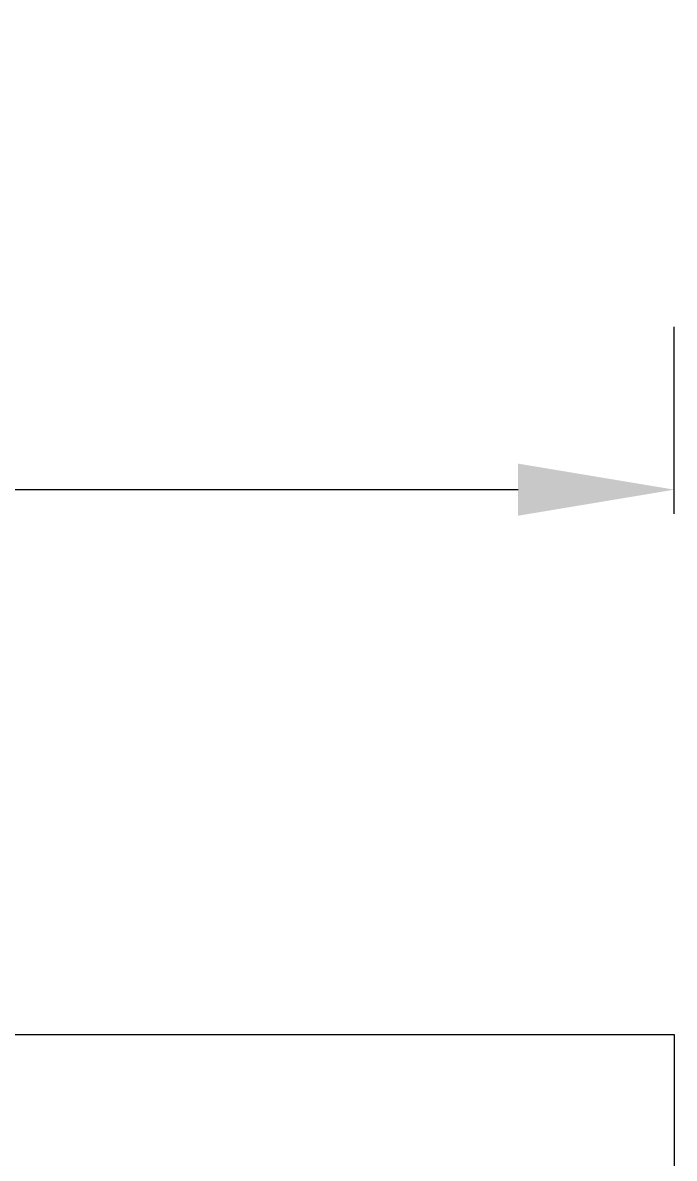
# Model space of a CAD drawing. Extents: x 381 to 417.7, y 184.4 to 253.5.
# Drawn here: x 402.2017 to 402.452, y 238.4506 to 238.8868 of the extents above; entities that cross this region are included whole.
import ezdxf

# ---------------------------------------------------------------- set-up
doc = ezdxf.new("R2010")
doc.units = 0
doc.header["$MEASUREMENT"] = 0
doc.layers.get('0').update_dxf_attribs({"linetype": 'CONTINUOUS'})
doc.layers.get('DEFPOINTS').update_dxf_attribs({"linetype": 'CONTINUOUS'})
doc.layers.add('PAREDE', color=6, linetype='CONTINUOUS')
doc.styles.add('EXECUÇÃO', font='', dxfattribs={"height": 0.11})
doc.styles.get('EXECUÇÃO').set_extended_font_data('AvantGarde Md BT')
doc.dimstyles.new('COTAEXEC', dxfattribs={"dimscale": 0.05, "dimtxt": 0.11, "dimasz": 1.2, "dimexe": 1.25, "dimexo": 4, "dimgap": 1, "dimtad": 1, "dimrnd": 0.005, "dimzin": 4, "dimdsep": 46, "dimtxsty": 'EXECUÇÃO', "dimcen": 2.5, "dimdle": 0.15, "dimclrd": 2, "dimclre": 2, "dimclrt": 220, "dimadec": 0, "dimazin": 0, "dimtfac": 0.075, "dimtmove": 2, "dimatfit": 3, "dimfxl": 1, "dimtolj": 1, "dimtzin": 0, "dimarcsym": 0})

# ---------------------------------------------------------------- blocks, each defined once
blk = doc.blocks.new('*D40')
at = {"color": 2, "linetype": 'ByBlock'}
for p, q in [((395.86646, 219.75875), (395.86646, 219.83051)), ((402.45205, 219.75875), (402.45205, 219.83051)), ((402.39205, 219.76801), (395.92646, 219.76801))]:
    blk.add_line(p, q, dxfattribs=at)
for points in [[(395.92646, 219.77801), (395.92646, 219.75801), (395.86646, 219.76801)], [(402.39205, 219.77801), (402.39205, 219.75801), (402.45205, 219.76801)]]:
    blk.add_solid(points, dxfattribs=at)
at = {"layer": 'DEFPOINTS', "color": 0, "linetype": 'ByBlock'}
for p in [(395.86646, 219.76801), (395.86646, 219.55875), (402.45205, 219.55875)]:
    blk.add_point(p, dxfattribs=at)
at = {"color": 220, "linetype": 'ByBlock', "insert": (399.15925, 219.8752), "char_height": 0.11, "attachment_point": 5, "style": 'EXECUÇÃO'}
blk.add_mtext('\\A1;6.59', dxfattribs=at)

msp = doc.modelspace()

# ---------------------------------------------------------------- linework, layer by layer
at = {"layer": 'PAREDE'}
for p, q in [((401.59336, 238.49817), (402.45205, 238.49817)), ((402.45205, 238.49817), (402.45205, 236.89487))]:
    msp.add_line(p, q, dxfattribs=at)

# ---------------------------------------------------------------- dimensions: what is measured, and where the dimension line sits
at = {"color": 7}
dim = msp.add_linear_dim(base=(395.86646, 238.70744), p1=(402.45205, 238.49817), p2=(395.86646, 238.49817), dimstyle='COTAEXEC', dxfattribs=at)
dim.commit()
dim.dimension.update_dxf_attribs({"geometry": '*D40', "text_midpoint": (399.15925, 238.81463), "insert": (0, 18.93943)})

doc.saveas('drawing.dxf')
